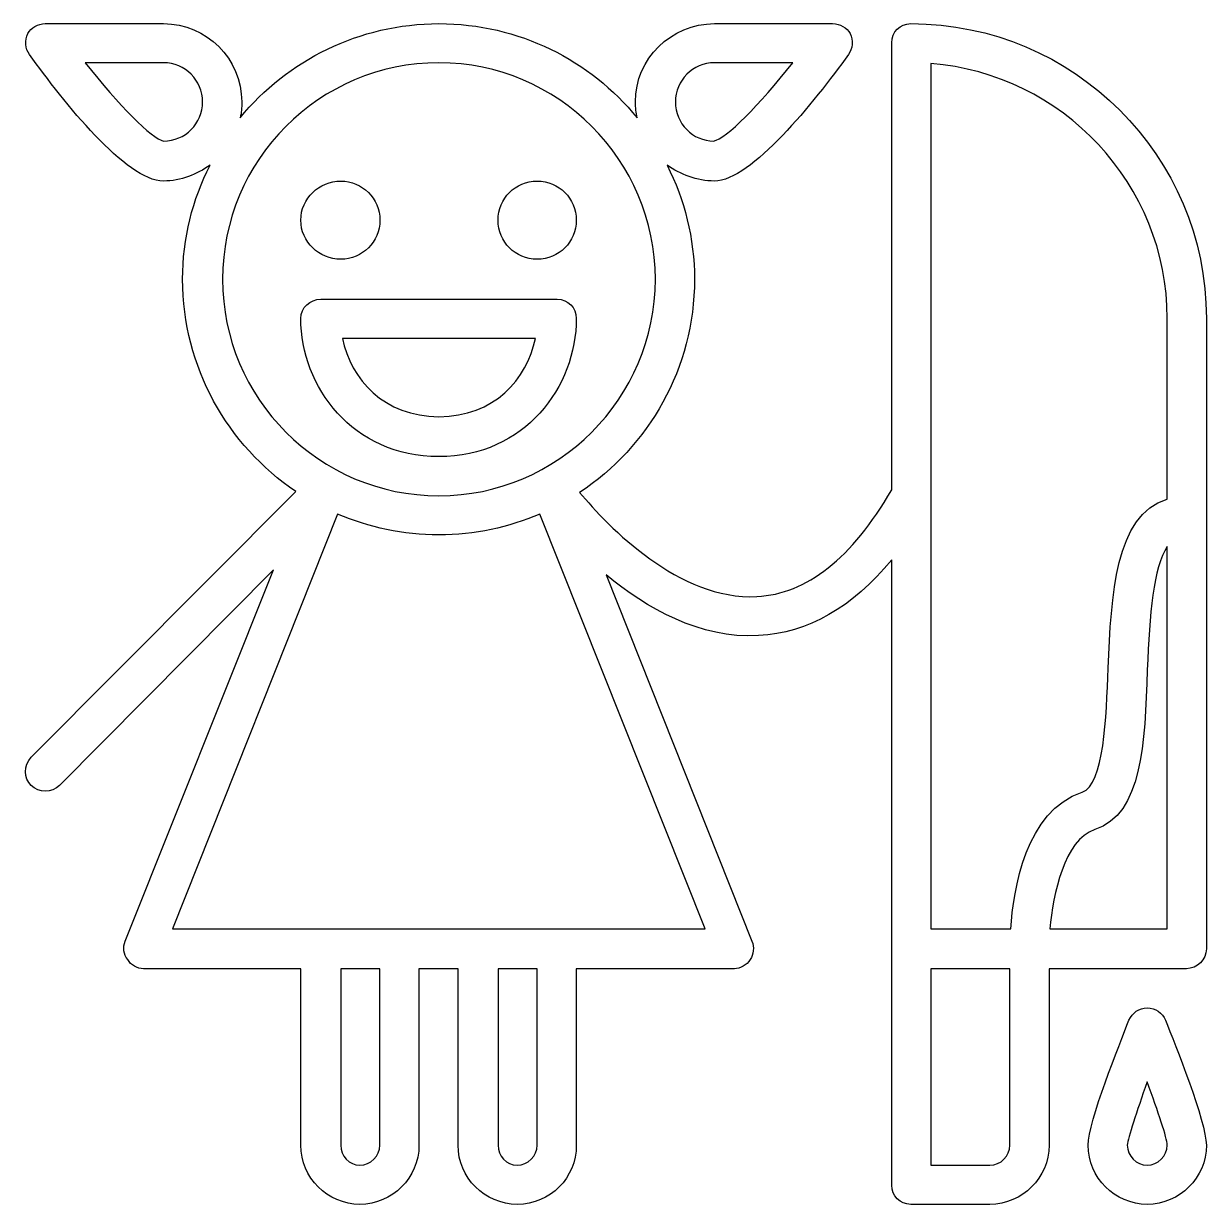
# Model space of a CAD drawing. Header units: centimetres. Extents: x -10.5 to 10.5, y -10.5 to 10.5.
import ezdxf

# ---------------------------------------------------------------- set-up
doc = ezdxf.new("R2010")
doc.units = ezdxf.units.CM
doc.header["$MEASUREMENT"] = 0
doc.layers.add('Layer 1', color=7, linetype='Continuous')

msp = doc.modelspace()

# ---------------------------------------------------------------- linework, layer by layer
at = {"layer": 'Layer 1'}
for points, knots in [([(5.23248, 10.46883), (5.0406, 10.46883), (4.89281, 10.32122), (4.89281, 10.12918), (4.89281, 10.12918), (4.89281, 10.12918), (4.89281, 2.20004), (4.89281, 2.20004), (4.89281, 2.20004), (4.18426, 0.98941), (3.38678, 0.35433), (2.50077, 0.31009), (2.50077, 0.31009), (1.12771, 0.23619), (-0.14221, 1.55035), (-0.64428, 2.15577), (-0.64428, 2.15577), (0.58138, 2.96786), (1.39349, 4.35594), (1.39349, 5.93569), (1.39349, 5.93569), (1.39349, 6.65927), (1.21627, 7.35322), (0.90623, 7.95864), (0.90623, 7.95864), (1.14256, 7.79621), (1.43775, 7.67808), (1.74779, 7.67808), (1.74779, 7.67808), (2.39747, 7.67808), (3.51978, 9.08077), (4.12502, 9.92251), (4.12502, 9.92251), (4.19892, 10.02586), (4.21373, 10.17344), (4.15465, 10.2916), (4.15465, 10.2916), (4.09554, 10.39494), (3.97738, 10.46883), (3.84458, 10.46883), (3.84458, 10.46883), (3.84458, 10.46883), (1.74776, 10.46883), (1.74776, 10.46883), (1.74776, 10.46883), (0.97991, 10.46883), (0.34505, 9.84859), (0.34505, 9.08075), (0.34505, 9.08075), (0.34505, 8.9774), (0.35987, 8.8889), (0.37468, 8.80037), (0.37468, 8.80037), (-0.45223, 9.81915), (-1.72215, 10.46883), (-3.13965, 10.46883), (-3.13965, 10.46883), (-4.55715, 10.46883), (-5.82692, 9.81915), (-6.66843, 8.80037), (-6.66843, 8.80037), (-6.63901, 8.88887), (-6.63901, 8.9774), (-6.63901, 9.08075), (-6.63901, 9.08075), (-6.639, 9.8486), (-7.25924, 10.46883), (-8.02709, 10.46883), (-8.02709, 10.46883), (-8.02709, 10.46883), (-10.12373, 10.46883), (-10.12373, 10.46883), (-10.12373, 10.46883), (-10.25649, 10.46883), (-10.37466, 10.39494), (-10.43395, 10.29159), (-10.43395, 10.29159), (-10.49282, 10.17343), (-10.478, 10.02584), (-10.40432, 9.9225), (-10.40432, 9.9225), (-9.7989, 9.08075), (-8.69159, 7.67807), (-8.02709, 7.67807), (-8.02709, 7.67807), (-7.71708, 7.67807), (-7.43628, 7.79623), (-7.20016, 7.95863), (-7.20016, 7.95863), (-7.51017, 7.35321), (-7.68742, 6.65926), (-7.68742, 5.93568), (-7.68742, 5.93568), (-7.68742, 4.37056), (-6.88994, 2.99751), (-5.67931, 2.17058), (-5.67931, 2.17058), (-5.67931, 2.17058), (-10.37466, -2.53962), (-10.37466, -2.53962), (-10.37466, -2.53962), (-10.50764, -2.68742), (-10.50764, -2.909), (-10.37466, -3.04156), (-10.37466, -3.04156), (-10.24189, -3.17457), (-10.00557, -3.17457), (-9.87277, -3.04156), (-9.87277, -3.04156), (-9.87277, -3.04156), (-6.07804, 0.78249), (-6.07804, 0.78249), (-6.07804, 0.78249), (-6.07804, 0.78249), (-8.70619, -5.80293), (-8.70619, -5.80293), (-8.70619, -5.80293), (-8.75045, -5.90622), (-8.73561, -6.03926), (-8.66193, -6.12776), (-8.66193, -6.12776), (-8.60285, -6.23105), (-8.4995, -6.28998), (-8.38134, -6.28998), (-8.38134, -6.28998), (-8.38134, -6.28998), (-5.59054, -6.28998), (-5.59054, -6.28998), (-5.59054, -6.28998), (-5.59054, -6.28998), (-5.59054, -9.42058), (-5.59054, -9.42058), (-5.59054, -9.42058), (-5.59054, -9.99621), (-5.11831, -10.46883), (-4.54234, -10.46883), (-4.54234, -10.46883), (-3.96637, -10.46883), (-3.4939, -9.9962), (-3.4939, -9.42058), (-3.4939, -9.42058), (-3.4939, -9.42058), (-3.4939, -6.28998), (-3.4939, -6.28998), (-3.4939, -6.28998), (-3.4939, -6.28998), (-2.79995, -6.28998), (-2.79995, -6.28998), (-2.79995, -6.28998), (-2.79995, -6.28998), (-2.79995, -9.42058), (-2.79995, -9.42058), (-2.79995, -9.42058), (-2.79995, -9.99621), (-2.32732, -10.46883), (-1.75175, -10.46883), (-1.75175, -10.46883), (-1.16094, -10.46883), (-0.70313, -9.9962), (-0.70313, -9.42058), (-0.70313, -9.42058), (-0.70313, -9.42058), (-0.70313, -6.28998), (-0.70313, -6.28998), (-0.70313, -6.28998), (-0.70313, -6.28998), (2.10227, -6.28998), (2.10227, -6.28998), (2.10227, -6.28998), (2.20559, -6.28998), (2.32378, -6.23106), (2.38265, -6.12776), (2.38265, -6.12776), (2.44194, -6.03923), (2.45655, -5.90622), (2.41228, -5.80293), (2.41228, -5.80293), (2.41228, -5.80293), (-0.17161, 0.69399), (-0.17161, 0.69399), (-0.17161, 0.69399), (0.53694, 0.10339), (1.49688, -0.44295), (2.53045, -0.38387), (2.53045, -0.38387), (3.40164, -0.33958), (4.19894, 0.11823), (4.89286, 0.95976), (4.89286, 0.95976), (4.89286, 0.95976), (4.89286, -5.93589), (4.89286, -5.93589), (4.89286, -5.93589), (4.89286, -5.93589), (4.89286, -10.12917), (4.89286, -10.12917), (4.89286, -10.12917), (4.89286, -10.32105), (5.04066, -10.46884), (5.23253, -10.46884), (5.23253, -10.46884), (5.23253, -10.46884), (6.63522, -10.46884), (6.63522, -10.46884), (6.63522, -10.46884), (7.21122, -10.46884), (7.68366, -9.99621), (7.68366, -9.42059), (7.68366, -9.42059), (7.68366, -9.42059), (7.68366, -6.28998), (7.68366, -6.28998), (7.68366, -6.28998), (7.68366, -6.28998), (10.11994, -6.28998), (10.11994, -6.28998), (10.11994, -6.28998), (10.31182, -6.28998), (10.47443, -6.12776), (10.47443, -5.93589), (10.47443, -5.93589), (10.47443, -5.93589), (10.47443, 5.24175), (10.47443, 5.24175), (10.47443, 5.24175), (10.4744, 8.12105), (8.1266, 10.46883), (5.23248, 10.46883)], [0, 0, 0, 0, 0.01724138, 0.01724138, 0.01724138, 0.01724138, 0.03448276, 0.03448276, 0.03448276, 0.03448276, 0.05172414, 0.05172414, 0.05172414, 0.05172414, 0.06896552, 0.06896552, 0.06896552, 0.06896552, 0.0862069, 0.0862069, 0.0862069, 0.0862069, 0.10344828, 0.10344828, 0.10344828, 0.10344828, 0.12068966, 0.12068966, 0.12068966, 0.12068966, 0.13793103, 0.13793103, 0.13793103, 0.13793103, 0.15517241, 0.15517241, 0.15517241, 0.15517241, 0.17241379, 0.17241379, 0.17241379, 0.17241379, 0.18965517, 0.18965517, 0.18965517, 0.18965517, 0.20689655, 0.20689655, 0.20689655, 0.20689655, 0.22413793, 0.22413793, 0.22413793, 0.22413793, 0.24137931, 0.24137931, 0.24137931, 0.24137931, 0.25862069, 0.25862069, 0.25862069, 0.25862069, 0.27586207, 0.27586207, 0.27586207, 0.27586207, 0.29310345, 0.29310345, 0.29310345, 0.29310345, 0.31034483, 0.31034483, 0.31034483, 0.31034483, 0.32758621, 0.32758621, 0.32758621, 0.32758621, 0.34482759, 0.34482759, 0.34482759, 0.34482759, 0.36206897, 0.36206897, 0.36206897, 0.36206897, 0.37931034, 0.37931034, 0.37931034, 0.37931034, 0.39655172, 0.39655172, 0.39655172, 0.39655172, 0.4137931, 0.4137931, 0.4137931, 0.4137931, 0.43103448, 0.43103448, 0.43103448, 0.43103448, 0.44827586, 0.44827586, 0.44827586, 0.44827586, 0.46551724, 0.46551724, 0.46551724, 0.46551724, 0.48275862, 0.48275862, 0.48275862, 0.48275862, 0.5, 0.5, 0.5, 0.5, 0.51724138, 0.51724138, 0.51724138, 0.51724138, 0.53448276, 0.53448276, 0.53448276, 0.53448276, 0.55172414, 0.55172414, 0.55172414, 0.55172414, 0.56896552, 0.56896552, 0.56896552, 0.56896552, 0.5862069, 0.5862069, 0.5862069, 0.5862069, 0.60344828, 0.60344828, 0.60344828, 0.60344828, 0.62068966, 0.62068966, 0.62068966, 0.62068966, 0.63793103, 0.63793103, 0.63793103, 0.63793103, 0.65517241, 0.65517241, 0.65517241, 0.65517241, 0.67241379, 0.67241379, 0.67241379, 0.67241379, 0.68965517, 0.68965517, 0.68965517, 0.68965517, 0.70689655, 0.70689655, 0.70689655, 0.70689655, 0.72413793, 0.72413793, 0.72413793, 0.72413793, 0.74137931, 0.74137931, 0.74137931, 0.74137931, 0.75862069, 0.75862069, 0.75862069, 0.75862069, 0.77586207, 0.77586207, 0.77586207, 0.77586207, 0.79310345, 0.79310345, 0.79310345, 0.79310345, 0.81034483, 0.81034483, 0.81034483, 0.81034483, 0.82758621, 0.82758621, 0.82758621, 0.82758621, 0.84482759, 0.84482759, 0.84482759, 0.84482759, 0.86206897, 0.86206897, 0.86206897, 0.86206897, 0.87931034, 0.87931034, 0.87931034, 0.87931034, 0.89655172, 0.89655172, 0.89655172, 0.89655172, 0.9137931, 0.9137931, 0.9137931, 0.9137931, 0.93103448, 0.93103448, 0.93103448, 0.93103448, 0.94827586, 0.94827586, 0.94827586, 0.94827586, 0.96551724, 0.96551724, 0.96551724, 0.96551724, 1, 1, 1, 1]), ([(-8.02709, 8.38683), (-8.23378, 8.43109), (-8.82436, 9.02188), (-9.41496, 9.77491), (-9.41496, 9.77491), (-9.41496, 9.77491), (-8.02709, 9.77491), (-8.02709, 9.77491), (-8.02709, 9.77491), (-7.64297, 9.77491), (-7.33296, 9.46469), (-7.33296, 9.08078), (-7.33296, 9.08078), (-7.33295, 8.69705), (-7.64297, 8.38683), (-8.02709, 8.38683)], [0, 0, 0, 0, 0.2, 0.2, 0.2, 0.2, 0.4, 0.4, 0.4, 0.4, 0.6, 0.6, 0.6, 0.6, 1, 1, 1, 1]), ([(-6.97865, 5.9357), (-6.97865, 8.04737), (-5.26574, 9.77491), (-3.13965, 9.77491), (-3.13965, 9.77491), (-1.02798, 9.77491), (0.69956, 8.04737), (0.69956, 5.9357), (0.69956, 5.9357), (0.69956, 3.82425), (-1.02798, 2.0967), (-3.13965, 2.0967), (-3.13965, 2.0967), (-5.26574, 2.0967), (-6.97865, 3.82425), (-6.97865, 5.9357)], [0, 0, 0, 0, 0.2, 0.2, 0.2, 0.2, 0.4, 0.4, 0.4, 0.4, 0.6, 0.6, 0.6, 0.6, 1, 1, 1, 1]), ([(1.74776, 9.77489), (1.74776, 9.77489), (3.13563, 9.77489), (3.13563, 9.77489), (3.13563, 9.77489), (2.54524, 9.02189), (1.95442, 8.43107), (1.73292, 8.38681), (1.73292, 8.38681), (1.36404, 8.38681), (1.05381, 8.69703), (1.05381, 9.08076), (1.05381, 9.08076), (1.05384, 9.46469), (1.36406, 9.77489), (1.74776, 9.77489)], [0, 0, 0, 0, 0.2, 0.2, 0.2, 0.2, 0.4, 0.4, 0.4, 0.4, 0.6, 0.6, 0.6, 0.6, 1, 1, 1, 1]), ([(5.58697, 9.76007), (7.91972, 9.58283), (9.78025, 7.61898), (9.78025, 5.24175), (9.78025, 5.24175), (9.78025, 5.24175), (9.78024, 2.03762), (9.78024, 2.03762), (9.78024, 2.03762), (8.85018, 1.75706), (8.79088, 0.32489), (8.73201, -0.95987), (8.73201, -0.95987), (8.70238, -1.83104), (8.65811, -3.02677), (8.27418, -3.15975), (8.27418, -3.15975), (7.27003, -3.48458), (7.04852, -4.90214), (7.00447, -5.5814), (7.00447, -5.5814), (7.00447, -5.5814), (5.58697, -5.5814), (5.58697, -5.5814), (5.58697, -5.5814), (5.58697, -5.5814), (5.58697, 9.76007), (5.58697, 9.76007)], [0, 0, 0, 0, 0.125, 0.125, 0.125, 0.125, 0.25, 0.25, 0.25, 0.25, 0.375, 0.375, 0.375, 0.375, 0.5, 0.5, 0.5, 0.5, 0.625, 0.625, 0.625, 0.625, 0.75, 0.75, 0.75, 0.75, 1, 1, 1, 1]), ([(-4.88201, 6.29016), (-4.49789, 6.29016), (-4.1879, 6.60017), (-4.1879, 6.98411), (-4.1879, 6.98411), (-4.1879, 7.36805), (-4.49791, 7.67806), (-4.88201, 7.67806), (-4.88201, 7.67806), (-5.26574, 7.67806), (-5.59056, 7.36805), (-5.59056, 6.98411), (-5.59056, 6.98411), (-5.59057, 6.6002), (-5.26574, 6.29016), (-4.88201, 6.29016)], [0, 0, 0, 0, 0.2, 0.2, 0.2, 0.2, 0.4, 0.4, 0.4, 0.4, 0.6, 0.6, 0.6, 0.6, 1, 1, 1, 1]), ([(-1.39732, 6.29016), (-1.01338, 6.29016), (-0.70319, 6.60017), (-0.70319, 6.98411), (-0.70319, 6.98411), (-0.70319, 7.36805), (-1.01341, 7.67806), (-1.39732, 7.67806), (-1.39732, 7.67806), (-1.78102, 7.67806), (-2.09127, 7.36805), (-2.09127, 6.98411), (-2.09127, 6.98411), (-2.09124, 6.6002), (-1.78102, 6.29016), (-1.39732, 6.29016)], [0, 0, 0, 0, 0.2, 0.2, 0.2, 0.2, 0.4, 0.4, 0.4, 0.4, 0.6, 0.6, 0.6, 0.6, 1, 1, 1, 1]), ([(-0.70316, 5.24175), (-0.70316, 5.43381), (-0.85096, 5.5814), (-1.04281, 5.5814), (-1.04281, 5.5814), (-1.04281, 5.5814), (-5.23629, 5.5814), (-5.23629, 5.5814), (-5.23629, 5.5814), (-5.42835, 5.5814), (-5.59057, 5.43379), (-5.59057, 5.24175), (-5.59057, 5.24175), (-5.59057, 4.03091), (-4.67532, 2.79062), (-3.13966, 2.79062), (-3.13966, 2.79062), (-1.6188, 2.79063), (-0.70316, 4.03091), (-0.70316, 5.24175)], [0, 0, 0, 0, 0.16666667, 0.16666667, 0.16666667, 0.16666667, 0.33333333, 0.33333333, 0.33333333, 0.33333333, 0.5, 0.5, 0.5, 0.5, 0.66666667, 0.66666667, 0.66666667, 0.66666667, 1, 1, 1, 1]), ([(-4.85238, 4.88748), (-4.85238, 4.88748), (-1.42695, 4.88748), (-1.42695, 4.88748), (-1.42695, 4.88748), (-1.57432, 4.1639), (-2.16514, 3.4994), (-3.13965, 3.4994), (-3.13965, 3.4994), (-4.11416, 3.4994), (-4.70479, 4.16389), (-4.85238, 4.88748)], [0, 0, 0, 0, 0.25, 0.25, 0.25, 0.25, 0.5, 0.5, 0.5, 0.5, 1, 1, 1, 1]), ([(1.58554, -5.5814), (1.58554, -5.5814), (-7.86445, -5.5814), (-7.86445, -5.5814), (-7.86445, -5.5814), (-7.86445, -5.5814), (-4.94088, 1.77185), (-4.94088, 1.77185), (-4.94088, 1.77185), (-4.37994, 1.53552), (-3.77452, 1.40276), (-3.13965, 1.40276), (-3.13965, 1.40276), (-2.50478, 1.40276), (-1.89918, 1.53553), (-1.35284, 1.77185), (-1.35284, 1.77185), (-1.35284, 1.77185), (1.58554, -5.5814), (1.58554, -5.5814)], [0, 0, 0, 0, 0.16666667, 0.16666667, 0.16666667, 0.16666667, 0.33333333, 0.33333333, 0.33333333, 0.33333333, 0.5, 0.5, 0.5, 0.5, 0.66666667, 0.66666667, 0.66666667, 0.66666667, 1, 1, 1, 1]), ([(7.69824, -5.5814), (7.75751, -4.97622), (7.94936, -4.00165), (8.49572, -3.82425), (8.49572, -3.82425), (9.33728, -3.54384), (9.3817, -2.30345), (9.42597, -0.98929), (9.42597, -0.98929), (9.47023, 0.00004), (9.52932, 0.82697), (9.78027, 1.19606), (9.78027, 1.19606), (9.78027, 1.19606), (9.78027, -5.5814), (9.78027, -5.5814), (9.78027, -5.5814), (9.78027, -5.5814), (7.69824, -5.5814), (7.69824, -5.5814)], [0, 0, 0, 0, 0.16666667, 0.16666667, 0.16666667, 0.16666667, 0.33333333, 0.33333333, 0.33333333, 0.33333333, 0.5, 0.5, 0.5, 0.5, 0.66666667, 0.66666667, 0.66666667, 0.66666667, 1, 1, 1, 1]), ([(-4.18788, -9.42058), (-4.18788, -9.61246), (-4.35049, -9.77467), (-4.54234, -9.77467), (-4.54234, -9.77467), (-4.73419, -9.77467), (-4.88199, -9.61245), (-4.88199, -9.42058), (-4.88199, -9.42058), (-4.88199, -9.42058), (-4.88199, -6.28998), (-4.88199, -6.28998), (-4.88199, -6.28998), (-4.88199, -6.28998), (-4.18788, -6.28998), (-4.18788, -6.28998), (-4.18788, -6.28998), (-4.18788, -6.28998), (-4.18788, -9.42058), (-4.18788, -9.42058)], [0, 0, 0, 0, 0.16666667, 0.16666667, 0.16666667, 0.16666667, 0.33333333, 0.33333333, 0.33333333, 0.33333333, 0.5, 0.5, 0.5, 0.5, 0.66666667, 0.66666667, 0.66666667, 0.66666667, 1, 1, 1, 1]), ([(-1.39732, -9.42058), (-1.39732, -9.61246), (-1.55975, -9.77467), (-1.75178, -9.77467), (-1.75178, -9.77467), (-1.94363, -9.77467), (-2.09124, -9.61245), (-2.09124, -9.42058), (-2.09124, -9.42058), (-2.09124, -9.42058), (-2.09124, -6.28998), (-2.09124, -6.28998), (-2.09124, -6.28998), (-2.09124, -6.28998), (-1.39729, -6.28998), (-1.39729, -6.28998), (-1.39729, -6.28998), (-1.39729, -6.28998), (-1.39729, -9.42058), (-1.39729, -9.42058), (-1.39729, -9.42058), (-1.39729, -9.42058), (-1.39732, -9.42058), (-1.39732, -9.42058)], [0, 0, 0, 0, 0.14285714, 0.14285714, 0.14285714, 0.14285714, 0.28571429, 0.28571429, 0.28571429, 0.28571429, 0.42857143, 0.42857143, 0.42857143, 0.42857143, 0.57142857, 0.57142857, 0.57142857, 0.57142857, 0.71428571, 0.71428571, 0.71428571, 0.71428571, 1, 1, 1, 1]), ([(6.63517, -9.77467), (6.63517, -9.77467), (5.58697, -9.77467), (5.58697, -9.77467), (5.58697, -9.77467), (5.58697, -9.77467), (5.58697, -6.28998), (5.58697, -6.28998), (5.58697, -6.28998), (5.58697, -6.28998), (6.98968, -6.28998), (6.98968, -6.28998), (6.98968, -6.28998), (6.98968, -6.28998), (6.98968, -9.42058), (6.98968, -9.42058), (6.98968, -9.42058), (6.98968, -9.61246), (6.82704, -9.77467), (6.63517, -9.77467)], [0, 0, 0, 0, 0.16666667, 0.16666667, 0.16666667, 0.16666667, 0.33333333, 0.33333333, 0.33333333, 0.33333333, 0.5, 0.5, 0.5, 0.5, 0.66666667, 0.66666667, 0.66666667, 0.66666667, 1, 1, 1, 1]), ([(9.42597, -6.98409), (9.27839, -6.98409), (9.16022, -7.07262), (9.10114, -7.20563), (9.10114, -7.20563), (8.93871, -7.61899), (8.37756, -9.00686), (8.37756, -9.42059), (8.37756, -9.42059), (8.37756, -9.99622), (8.85019, -10.46884), (9.42597, -10.46884), (9.42597, -10.46884), (10.00175, -10.46884), (10.47441, -9.99621), (10.47441, -9.42059), (10.47441, -9.42059), (10.47441, -9.00686), (9.91323, -7.61899), (9.7508, -7.20563), (9.7508, -7.20563), (9.69174, -7.07262), (9.57358, -6.98409), (9.42597, -6.98409)], [0, 0, 0, 0, 0.14285714, 0.14285714, 0.14285714, 0.14285714, 0.28571429, 0.28571429, 0.28571429, 0.28571429, 0.42857143, 0.42857143, 0.42857143, 0.42857143, 0.57142857, 0.57142857, 0.57142857, 0.57142857, 0.71428571, 0.71428571, 0.71428571, 0.71428571, 1, 1, 1, 1]), ([(9.42597, -9.77467), (9.23391, -9.77467), (9.07169, -9.61245), (9.07169, -9.42058), (9.07169, -9.42058), (9.08632, -9.28763), (9.23391, -8.82982), (9.42597, -8.29827), (9.42597, -8.29827), (9.61803, -8.82982), (9.78027, -9.28763), (9.78027, -9.42058), (9.78027, -9.42058), (9.78024, -9.61246), (9.618, -9.77467), (9.42597, -9.77467)], [0, 0, 0, 0, 0.2, 0.2, 0.2, 0.2, 0.4, 0.4, 0.4, 0.4, 0.6, 0.6, 0.6, 0.6, 1, 1, 1, 1])]:
    msp.add_open_spline(points, degree=3, knots=knots, dxfattribs=at)

doc.saveas('drawing.dxf')
